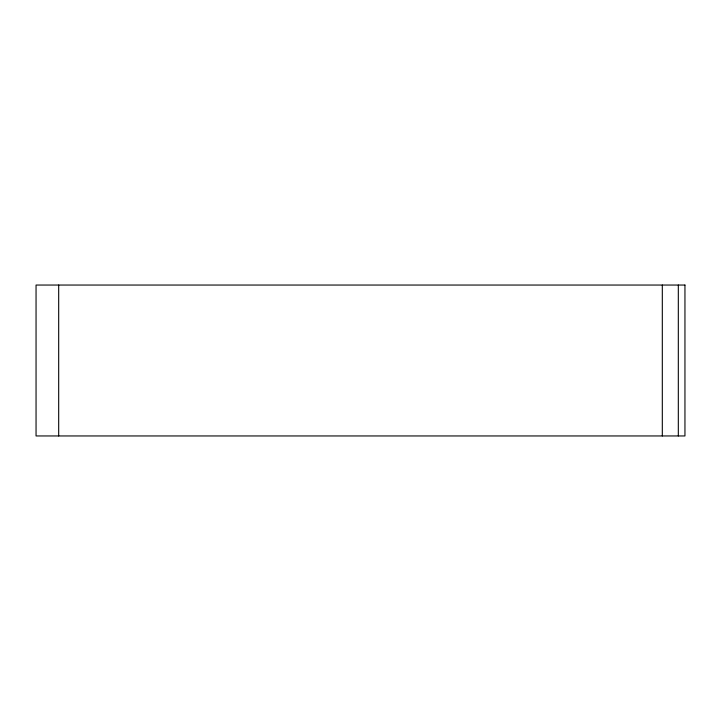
<?xml version="1.0" encoding="UTF-8"?>
<svg xmlns="http://www.w3.org/2000/svg" width="721" height="721" viewBox="0 0 721 721"><rect width="100%" height="100%" fill="white"/><g stroke="black" fill="none" stroke-linecap="round" stroke-linejoin="round"><path stroke-width="1.08" d="M678.317 285.047L678.317 435.953M662.311 285.047L662.311 435.953M58.689 285.047L58.689 435.953M684.95 285.047L36.05 285.047L36.05 435.953L684.95 435.953L684.95 285.047"/></g></svg>
